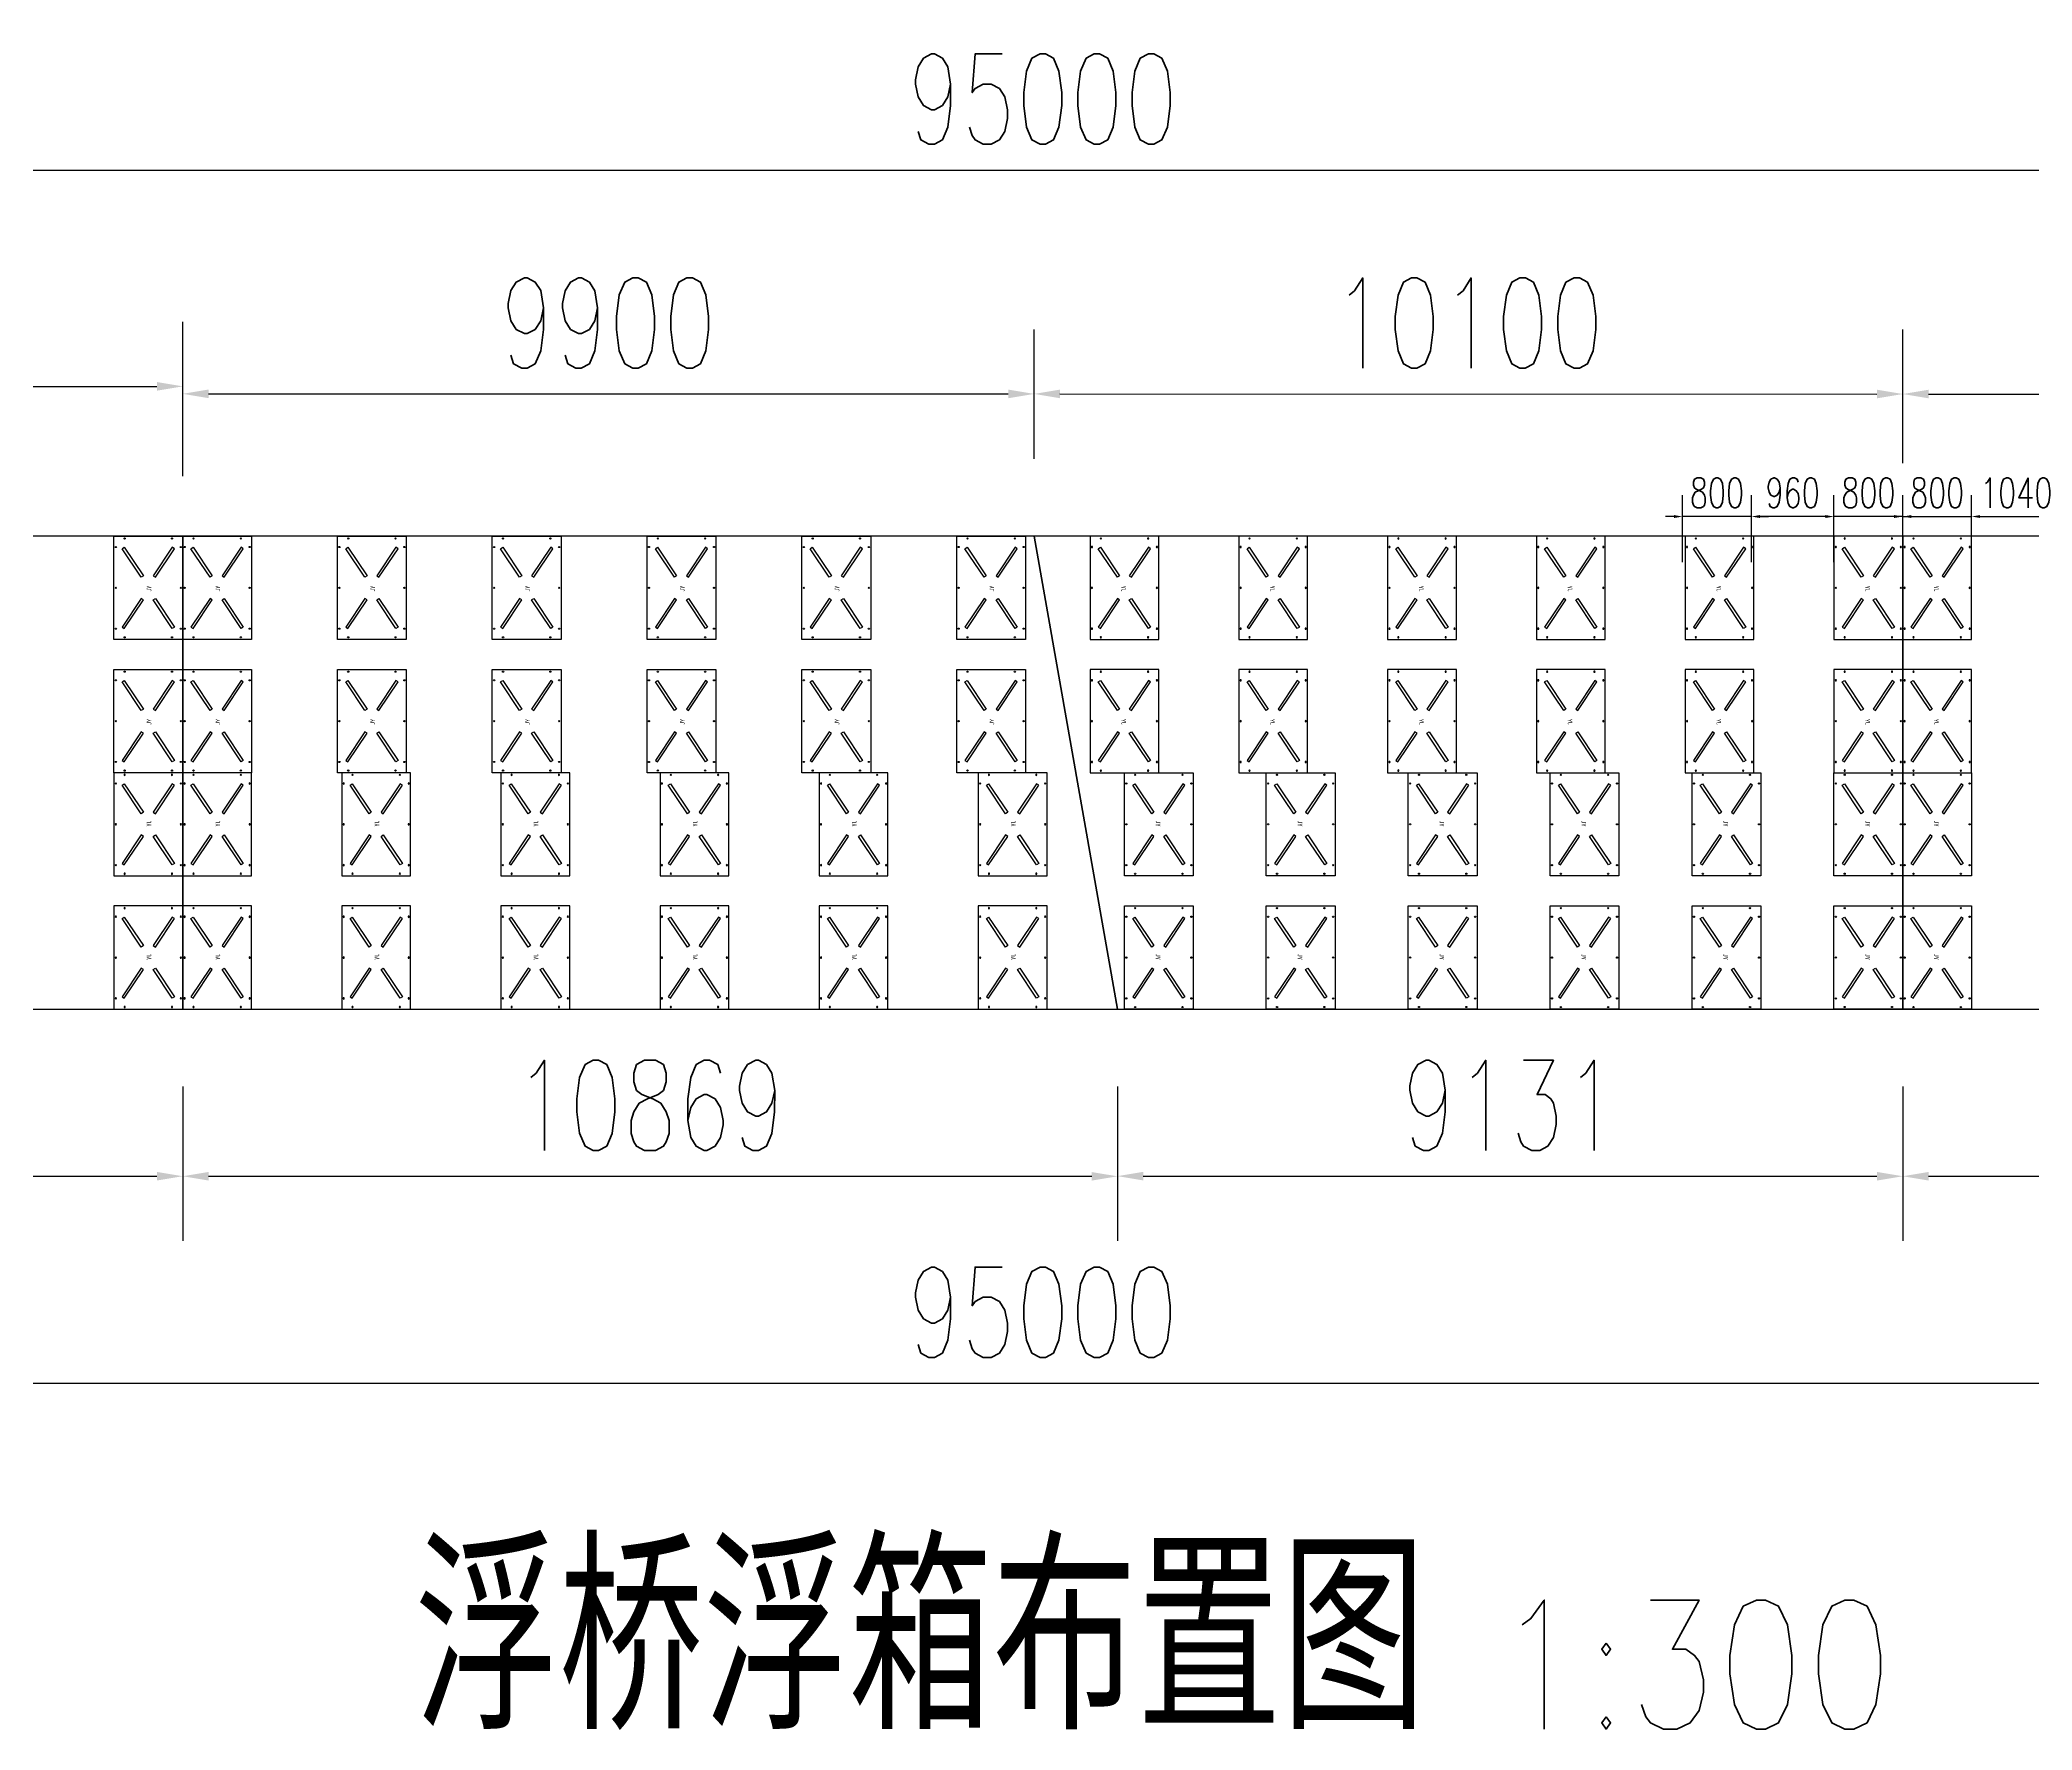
# Model space of a CAD drawing. Header units: millimetres. Extents: x -1471591 to 944464, y -468930 to 547002.
# Drawn here: x -944853 to -921687, y 48137 to 67797 of the extents above; entities that cross this region are included whole.
import ezdxf

# ---------------------------------------------------------------- set-up
doc = ezdxf.new("R2010")
doc.units = ezdxf.units.MM
doc.header["$LTSCALE"] = 10
doc.header["$PDMODE"] = 35
for name, color, linetype in [('PUB_TEXT', 7, 'Continuous'), ('W-FLOAT_BOWL浮筒', 253, 'Continuous'), ('W-STEEL_FRAME钢架', 3, 'Continuous')]:
    doc.layers.add(name, color=color, linetype=linetype)
doc.styles.get("Standard").update_dxf_attribs({"font": 'simplex.shx', "width": 0.8, "bigfont": 'hztxt.shx'})
doc.styles.add('STANDARD_T3', font='simplex.shx', dxfattribs={"width": 0.7, "bigfont": 'hztxt.shx'})
doc.styles.add('黑体', font='simhei.ttf', dxfattribs={"width": 0.8})
doc.dimstyles.new('W&&100', dxfattribs={"dimtxt": 350, "dimasz": 100, "dimexe": 250, "dimexo": 300, "dimgap": 100, "dimtad": 1, "dimdec": 0, "dimzin": 0, "dimdsep": 46, "dimtxsty": 'STANDARD_T3', "dimcen": 0.09, "dimclrd": 1, "dimclre": 1, "dimclrt": 7, "dimazin": 2, "dimtfac": 1, "dimtdec": 0, "dimtix": 1, "dimtmove": 2, "dimatfit": 3, "dimfxl": 0, "dimtolj": 1, "dimtzin": 0, "dimarcsym": 0})
doc.dimstyles.new('W&&300', dxfattribs={"dimtxt": 1050, "dimasz": 300, "dimexe": 750, "dimexo": 900, "dimgap": 300, "dimtad": 1, "dimdec": 0, "dimzin": 0, "dimdsep": 46, "dimtxsty": 'STANDARD_T3', "dimcen": 0.09, "dimclrd": 1, "dimclre": 1, "dimclrt": 7, "dimazin": 2, "dimtfac": 1, "dimtdec": 0, "dimtix": 1, "dimtmove": 2, "dimatfit": 3, "dimfxl": 0, "dimtolj": 1, "dimtzin": 0, "dimarcsym": 0})

# ---------------------------------------------------------------- blocks, each defined once
blk = doc.blocks.new('*D1755')
at = {"layer": 'Defpoints', "color": 0, "transparency": 16777216}
for p in [(-885692, 66283), (-980692, 62023), (-885692, 62023)]:
    blk.add_point(p, dxfattribs=at)
at = {"layer": 'W-STEEL_FRAME钢架', "color": 1, "lineweight": -2, "transparency": 16777216}
for p, q in [((-980692, 62923), (-980692, 67033)), ((-885692, 62923), (-885692, 67033)), ((-980392, 66283), (-885992, 66283))]:
    blk.add_line(p, q, dxfattribs=at)
at = {"layer": 'W-STEEL_FRAME钢架', "color": 1, "transparency": 16777216}
for points in [[(-980392, 66333), (-980392, 66233), (-980692, 66283)], [(-885992, 66333), (-885992, 66233), (-885692, 66283)]]:
    blk.add_solid(points, dxfattribs=at)
at = {"layer": 'W-STEEL_FRAME钢架', "color": 7, "transparency": 16777216, "insert": (-933192, 67108), "char_height": 1050, "attachment_point": 5, "style": 'STANDARD_T3'}
blk.add_mtext('\\A1;95000', dxfattribs=at)
blk = doc.blocks.new('*D57')
at = {"layer": 'Defpoints', "color": 0, "transparency": 16777216}
for p in [(-923992, 62253), (-923992, 61423), (-923192, 61423)]:
    blk.add_point(p, dxfattribs=at)
at = {"layer": 'W-STEEL_FRAME钢架', "color": 1, "lineweight": -2, "transparency": 16777216}
for p, q in [((-923992, 61723), (-923992, 62503)), ((-923192, 61723), (-923192, 62503)), ((-924092, 62253), (-924192, 62253)), ((-923192, 62253), (-923992, 62253)), ((-923092, 62253), (-922992, 62253))]:
    blk.add_line(p, q, dxfattribs=at)
at = {"layer": 'W-STEEL_FRAME钢架', "color": 1, "transparency": 16777216}
for points in [[(-924092, 62270), (-924092, 62236), (-923992, 62253)], [(-923092, 62270), (-923092, 62236), (-923192, 62253)]]:
    blk.add_solid(points, dxfattribs=at)
at = {"layer": 'W-STEEL_FRAME钢架', "color": 7, "transparency": 16777216, "insert": (-923592, 62528), "char_height": 350, "attachment_point": 5, "style": 'STANDARD_T3'}
blk.add_mtext('\\A1;800', dxfattribs=at)
blk = doc.blocks.new('*D58')
at = {"layer": 'Defpoints', "color": 0, "transparency": 16777216}
for p in [(-924952, 62253), (-924952, 61423), (-923992, 61423)]:
    blk.add_point(p, dxfattribs=at)
at = {"layer": 'W-STEEL_FRAME钢架', "color": 1, "lineweight": -2, "transparency": 16777216}
for p, q in [((-924952, 61723), (-924952, 62503)), ((-923992, 61723), (-923992, 62503)), ((-924092, 62253), (-924852, 62253))]:
    blk.add_line(p, q, dxfattribs=at)
at = {"layer": 'W-STEEL_FRAME钢架', "color": 1, "transparency": 16777216}
for points in [[(-924852, 62270), (-924852, 62236), (-924952, 62253)], [(-924092, 62270), (-924092, 62236), (-923992, 62253)]]:
    blk.add_solid(points, dxfattribs=at)
at = {"layer": 'W-STEEL_FRAME钢架', "color": 7, "transparency": 16777216, "insert": (-924472, 62528), "char_height": 350, "attachment_point": 5, "style": 'STANDARD_T3'}
blk.add_mtext('\\A1;960', dxfattribs=at)
blk = doc.blocks.new('*D59')
at = {"layer": 'Defpoints', "color": 0, "transparency": 16777216}
for p in [(-925752, 62253), (-925752, 61423), (-924952, 61423)]:
    blk.add_point(p, dxfattribs=at)
at = {"layer": 'W-STEEL_FRAME钢架', "color": 1, "lineweight": -2, "transparency": 16777216}
for p, q in [((-925752, 61723), (-925752, 62503)), ((-924952, 61723), (-924952, 62503)), ((-925852, 62253), (-925952, 62253)), ((-924952, 62253), (-925752, 62253)), ((-924852, 62253), (-924752, 62253))]:
    blk.add_line(p, q, dxfattribs=at)
at = {"layer": 'W-STEEL_FRAME钢架', "color": 1, "transparency": 16777216}
for points in [[(-925852, 62270), (-925852, 62236), (-925752, 62253)], [(-924852, 62270), (-924852, 62236), (-924952, 62253)]]:
    blk.add_solid(points, dxfattribs=at)
at = {"layer": 'W-STEEL_FRAME钢架', "color": 7, "transparency": 16777216, "insert": (-925352, 62528), "char_height": 350, "attachment_point": 5, "style": 'STANDARD_T3'}
blk.add_mtext('\\A1;800', dxfattribs=at)
blk = doc.blocks.new('*D60')
at = {"layer": 'Defpoints', "color": 0, "transparency": 16777216}
for p in [(-922392, 62253), (-923192, 61423), (-922392, 61423)]:
    blk.add_point(p, dxfattribs=at)
at = {"layer": 'W-STEEL_FRAME钢架', "color": 1, "lineweight": -2, "transparency": 16777216}
for p, q in [((-923192, 61723), (-923192, 62503)), ((-922392, 61723), (-922392, 62503)), ((-923292, 62253), (-923392, 62253)), ((-923192, 62253), (-922392, 62253)), ((-922292, 62253), (-922192, 62253))]:
    blk.add_line(p, q, dxfattribs=at)
at = {"layer": 'W-STEEL_FRAME钢架', "color": 1, "transparency": 16777216}
for points in [[(-923292, 62270), (-923292, 62236), (-923192, 62253)], [(-922292, 62270), (-922292, 62236), (-922392, 62253)]]:
    blk.add_solid(points, dxfattribs=at)
at = {"layer": 'W-STEEL_FRAME钢架', "color": 7, "transparency": 16777216, "insert": (-922792, 62528), "char_height": 350, "attachment_point": 5, "style": 'STANDARD_T3'}
blk.add_mtext('\\A1;800', dxfattribs=at)
blk = doc.blocks.new('*D61')
at = {"layer": 'Defpoints', "color": 0, "transparency": 16777216}
for p in [(-921352, 62253), (-922392, 61423), (-921352, 61423)]:
    blk.add_point(p, dxfattribs=at)
at = {"layer": 'W-STEEL_FRAME钢架', "color": 1, "lineweight": -2, "transparency": 16777216}
for p, q in [((-922392, 61723), (-922392, 62503)), ((-921352, 61723), (-921352, 62503)), ((-922292, 62253), (-921452, 62253))]:
    blk.add_line(p, q, dxfattribs=at)
at = {"layer": 'W-STEEL_FRAME钢架', "color": 1, "transparency": 16777216}
for points in [[(-922292, 62270), (-922292, 62236), (-922392, 62253)], [(-921452, 62270), (-921452, 62236), (-921352, 62253)]]:
    blk.add_solid(points, dxfattribs=at)
at = {"layer": 'W-STEEL_FRAME钢架', "color": 7, "transparency": 16777216, "insert": (-921872, 62528), "char_height": 350, "attachment_point": 5, "style": 'STANDARD_T3'}
blk.add_mtext('\\A1;1040', dxfattribs=at)
blk = doc.blocks.new('*D69')
at = {"color": 1, "lineweight": -2, "transparency": 16777216}
for p, q in [((-953192, 55623), (-953192, 53830)), ((-943192, 55623), (-943192, 53830)), ((-952892, 54580), (-943492, 54580))]:
    blk.add_line(p, q, dxfattribs=at)
at = {"color": 1, "transparency": 16777216}
for points in [[(-952892, 54630), (-952892, 54530), (-953192, 54580)], [(-943492, 54630), (-943492, 54530), (-943192, 54580)]]:
    blk.add_solid(points, dxfattribs=at)
at = {"layer": 'Defpoints', "color": 0, "transparency": 16777216}
for p in [(-953192, 56523), (-943192, 56523), (-943192, 54580)]:
    blk.add_point(p, dxfattribs=at)
at = {"color": 7, "transparency": 16777216, "insert": (-948192, 55405), "char_height": 1050, "attachment_point": 5, "style": 'STANDARD_T3'}
blk.add_mtext('\\A1;10000', dxfattribs=at)
blk = doc.blocks.new('*D70')
at = {"color": 1, "lineweight": -2, "transparency": 16777216}
for p, q in [((-923192, 55623), (-923192, 53830)), ((-913192, 55623), (-913192, 53830)), ((-922892, 54580), (-913492, 54580))]:
    blk.add_line(p, q, dxfattribs=at)
at = {"color": 1, "transparency": 16777216}
for points in [[(-922892, 54630), (-922892, 54530), (-923192, 54580)], [(-913492, 54630), (-913492, 54530), (-913192, 54580)]]:
    blk.add_solid(points, dxfattribs=at)
at = {"layer": 'Defpoints', "color": 0, "transparency": 16777216}
for p in [(-923192, 56523), (-913192, 56523), (-913192, 54580)]:
    blk.add_point(p, dxfattribs=at)
at = {"color": 7, "transparency": 16777216, "insert": (-918192, 55405), "char_height": 1050, "attachment_point": 5, "style": 'STANDARD_T3'}
blk.add_mtext('\\A1;10000', dxfattribs=at)
blk = doc.blocks.new('*D72')
at = {"color": 1, "lineweight": -2, "transparency": 16777216}
for p, q in [((-980692, 55623), (-980692, 51423)), ((-885692, 55623), (-885692, 51423)), ((-980392, 52173), (-885992, 52173))]:
    blk.add_line(p, q, dxfattribs=at)
at = {"color": 1, "transparency": 16777216}
for points in [[(-980392, 52223), (-980392, 52123), (-980692, 52173)], [(-885992, 52223), (-885992, 52123), (-885692, 52173)]]:
    blk.add_solid(points, dxfattribs=at)
at = {"layer": 'Defpoints', "color": 0, "transparency": 16777216}
for p in [(-980692, 56523), (-885692, 56523), (-885692, 52173)]:
    blk.add_point(p, dxfattribs=at)
at = {"color": 7, "transparency": 16777216, "insert": (-933192, 52998), "char_height": 1050, "attachment_point": 5, "style": 'STANDARD_T3'}
blk.add_mtext('\\A1;95000', dxfattribs=at)
blk = doc.blocks.new('$matou$00000186')
for points in [[(-600, 400), (600, 400), (600, -400), (-600, -400)], [(-456, 304), (-472, 279), (-140, 57), (-123, 82)], [(456, 304), (472, 279), (140, 57), (123, 82)], [(-456, -304), (-472, -279), (-140, -57), (-123, -82)], [(456, -304), (472, -279), (140, -57), (123, -82)]]:
    blk.add_lwpolyline(points, close=True)
at = {"color": 1}
for centre in [(-575, 275), (-475, 378), (0, 378), (475, 378), (575, 275), (-575, -275), (-475, -378), (0, -378), (475, -378), (575, -275)]:
    blk.add_circle(centre, 7, dxfattribs=at)
at = {"layer": 'PUB_TEXT', "style": '黑体', "width": 0.8}
blk.add_text('JY', height=52.6, dxfattribs=at).set_placement((-44, -35))
blk = doc.blocks.new('*U542')
at = {"layer": 'W-FLOAT_BOWL浮筒', "rotation": 90}
blk.add_blockref('$matou$00000186', (0, 0), dxfattribs=at)
blk = doc.blocks.new('*U543')
at = {"color": 0, "linetype": 'ByBlock', "lineweight": -2}
for p in [(0, 1550), (1840, 1550), (3680, 1550), (5520, 1550), (7360, 1550), (9200, 1550), (0, 0), (1840, 0), (3680, 0), (5520, 0), (7360, 0), (9200, 0)]:
    blk.add_blockref('*U542', p, dxfattribs=at)
blk = doc.blocks.new('*U544')
at = {"layer": 'W-FLOAT_BOWL浮筒', "rotation": 90}
blk.add_blockref('$matou$00000186', (0, 0), dxfattribs=at)
blk = doc.blocks.new('*U545')
at = {"color": 0, "linetype": 'ByBlock', "lineweight": -2}
for p in [(0, 1550), (1840, 1550), (3680, 1550), (5520, 1550), (7360, 1550), (9200, 1550), (0, 0), (1840, 0), (3680, 0), (5520, 0), (7360, 0), (9200, 0)]:
    blk.add_blockref('*U544', p, dxfattribs=at)
blk = doc.blocks.new('*U546')
at = {"layer": 'W-FLOAT_BOWL浮筒', "rotation": 90}
blk.add_blockref('$matou$00000186', (0, 0), dxfattribs=at)
blk = doc.blocks.new('*U547')
at = {"color": 0, "linetype": 'ByBlock', "lineweight": -2}
for p in [(0, 1550), (1800, 1550), (3600, 1550), (5400, 1550), (7200, 1550), (9000, 1550), (0, 0), (1800, 0), (3600, 0), (5400, 0), (7200, 0), (9000, 0)]:
    blk.add_blockref('*U546', p, dxfattribs=at)
blk = doc.blocks.new('*U548')
at = {"layer": 'W-FLOAT_BOWL浮筒', "rotation": 90}
blk.add_blockref('$matou$00000186', (0, 0), dxfattribs=at)
blk = doc.blocks.new('*U549')
at = {"color": 0, "linetype": 'ByBlock', "lineweight": -2}
for p in [(0, 1550), (1850, 1550), (3700, 1550), (5550, 1550), (7400, 1550), (9250, 1550), (0, 0), (1850, 0), (3700, 0), (5550, 0), (7400, 0), (9250, 0)]:
    blk.add_blockref('*U548', p, dxfattribs=at)
blk = doc.blocks.new('*U550')
at = {"layer": 'W-FLOAT_BOWL浮筒', "rotation": 90}
blk.add_blockref('$matou$00000186', (0, 0), dxfattribs=at)
blk = doc.blocks.new('*U551')
at = {"color": 0, "linetype": 'ByBlock', "lineweight": -2}
for p in [(0, 1550), (1730, 1550), (3460, 1550), (5190, 1550), (6920, 1550), (8650, 1550), (0, 0), (1730, 0), (3460, 0), (5190, 0), (6920, 0), (8650, 0)]:
    blk.add_blockref('*U550', p, dxfattribs=at)
blk = doc.blocks.new('*U552')
at = {"layer": 'W-FLOAT_BOWL浮筒', "rotation": 90}
blk.add_blockref('$matou$00000186', (0, 0), dxfattribs=at)
blk = doc.blocks.new('*U553')
at = {"color": 0, "linetype": 'ByBlock', "lineweight": -2}
for p in [(0, 1550), (1650, 1550), (3300, 1550), (4950, 1550), (6600, 1550), (8250, 1550), (0, 0), (1650, 0), (3300, 0), (4950, 0), (6600, 0), (8250, 0)]:
    blk.add_blockref('*U552', p, dxfattribs=at)
blk = doc.blocks.new('*U554')
at = {"layer": 'W-FLOAT_BOWL浮筒', "rotation": 90}
blk.add_blockref('$matou$00000186', (0, 0), dxfattribs=at)
blk = doc.blocks.new('*U555')
at = {"color": 0, "linetype": 'ByBlock', "lineweight": -2}
for p in [(0, 1550), (1840, 1550), (3680, 1550), (5520, 1550), (7360, 1550), (9200, 1550), (0, 0), (1840, 0), (3680, 0), (5520, 0), (7360, 0), (9200, 0)]:
    blk.add_blockref('*U554', p, dxfattribs=at)
blk = doc.blocks.new('*U556')
at = {"layer": 'W-FLOAT_BOWL浮筒', "rotation": 90}
blk.add_blockref('$matou$00000186', (0, 0), dxfattribs=at)
blk = doc.blocks.new('*U557')
at = {"color": 0, "linetype": 'ByBlock', "lineweight": -2}
for p in [(0, 1550), (1840, 1550), (3680, 1550), (5520, 1550), (7360, 1550), (9200, 1550), (0, 0), (1840, 0), (3680, 0), (5520, 0), (7360, 0), (9200, 0)]:
    blk.add_blockref('*U556', p, dxfattribs=at)
blk = doc.blocks.new('*D1751')
at = {"color": 1, "lineweight": -2, "transparency": 16777216}
for p, q in [((-943192, 62923), (-943192, 64430)), ((-933292, 62923), (-933292, 64429)), ((-942892, 63680), (-933592, 63679))]:
    blk.add_line(p, q, dxfattribs=at)
at = {"color": 1, "transparency": 16777216}
for points in [[(-942892, 63730), (-942892, 63630), (-943192, 63680)], [(-933592, 63729), (-933592, 63629), (-933292, 63679)]]:
    blk.add_solid(points, dxfattribs=at)
at = {"layer": 'Defpoints', "color": 0, "transparency": 16777216}
for p in [(-933292, 63679), (-943192, 62023), (-933292, 62023)]:
    blk.add_point(p, dxfattribs=at)
at = {"color": 7, "transparency": 16777216, "insert": (-938242, 64505), "char_height": 1050, "attachment_point": 5, "rotation": 359.9946, "style": 'STANDARD_T3'}
blk.add_mtext('\\A1;9900', dxfattribs=at)
blk = doc.blocks.new('*D1752')
at = {"color": 1, "lineweight": -2, "transparency": 16777216}
for p, q in [((-933292, 62923), (-933292, 64429)), ((-923192, 62921), (-923192, 64428)), ((-932992, 63679), (-923492, 63678))]:
    blk.add_line(p, q, dxfattribs=at)
at = {"color": 1, "transparency": 16777216}
for points in [[(-932992, 63729), (-932992, 63629), (-933292, 63679)], [(-923492, 63728), (-923492, 63628), (-923192, 63678)]]:
    blk.add_solid(points, dxfattribs=at)
at = {"layer": 'Defpoints', "color": 0, "transparency": 16777216}
for p in [(-923192, 63678), (-933292, 62023), (-923192, 62021)]:
    blk.add_point(p, dxfattribs=at)
at = {"color": 7, "transparency": 16777216, "insert": (-928242, 64504), "char_height": 1050, "attachment_point": 5, "rotation": 359.9946, "style": 'STANDARD_T3'}
blk.add_mtext('\\A1;10100', dxfattribs=at)
blk = doc.blocks.new('*D1753')
at = {"color": 1, "lineweight": -2, "transparency": 16777216}
for p, q in [((-943192, 55623), (-943192, 53830)), ((-932323, 55623), (-932323, 53829)), ((-942892, 54580), (-932623, 54579))]:
    blk.add_line(p, q, dxfattribs=at)
at = {"color": 1, "transparency": 16777216}
for points in [[(-942892, 54630), (-942892, 54530), (-943192, 54580)], [(-932623, 54629), (-932623, 54529), (-932323, 54579)]]:
    blk.add_solid(points, dxfattribs=at)
at = {"layer": 'Defpoints', "color": 0, "transparency": 16777216}
for p in [(-943192, 56523), (-932323, 56523), (-932323, 54579)]:
    blk.add_point(p, dxfattribs=at)
at = {"color": 7, "transparency": 16777216, "insert": (-937758, 55404), "char_height": 1050, "attachment_point": 5, "rotation": 359.9946, "style": 'STANDARD_T3'}
blk.add_mtext('\\A1;10869', dxfattribs=at)
blk = doc.blocks.new('*D1754')
at = {"color": 1, "lineweight": -2, "transparency": 16777216}
for p, q in [((-932323, 55623), (-932323, 53831)), ((-923192, 55623), (-923192, 53830)), ((-932023, 54581), (-923492, 54580))]:
    blk.add_line(p, q, dxfattribs=at)
at = {"color": 1, "transparency": 16777216}
for points in [[(-932023, 54631), (-932023, 54531), (-932323, 54581)], [(-923492, 54630), (-923492, 54530), (-923192, 54580)]]:
    blk.add_solid(points, dxfattribs=at)
at = {"layer": 'Defpoints', "color": 0, "transparency": 16777216}
for p in [(-932323, 56523), (-923192, 56523), (-923192, 54580)]:
    blk.add_point(p, dxfattribs=at)
at = {"color": 7, "transparency": 16777216, "insert": (-927758, 55405), "char_height": 1050, "attachment_point": 5, "rotation": 359.9946, "style": 'STANDARD_T3'}
blk.add_mtext('\\A1;9131', dxfattribs=at)
blk = doc.blocks.new('*D1894')
at = {"color": 1, "lineweight": -2, "transparency": 16777216}
for p, q in [((-953192, 62723), (-953192, 64517)), ((-943192, 62723), (-943192, 64517)), ((-952892, 63767), (-943492, 63767))]:
    blk.add_line(p, q, dxfattribs=at)
at = {"color": 1, "transparency": 16777216}
for points in [[(-952892, 63817), (-952892, 63717), (-953192, 63767)], [(-943492, 63817), (-943492, 63717), (-943192, 63767)]]:
    blk.add_solid(points, dxfattribs=at)
at = {"layer": 'Defpoints', "color": 0, "transparency": 16777216}
for p in [(-943192, 63767), (-953192, 61823), (-943192, 61823)]:
    blk.add_point(p, dxfattribs=at)
at = {"color": 7, "transparency": 16777216, "insert": (-948192, 64592), "char_height": 1050, "attachment_point": 5, "style": 'STANDARD_T3'}
blk.add_mtext('\\A1;10000', dxfattribs=at)
blk = doc.blocks.new('*D1898')
at = {"color": 1, "lineweight": -2, "transparency": 16777216}
for p, q in [((-923192, 62873), (-923192, 64428)), ((-913192, 62873), (-913192, 64428)), ((-922892, 63678), (-913492, 63678))]:
    blk.add_line(p, q, dxfattribs=at)
at = {"color": 1, "transparency": 16777216}
for points in [[(-922892, 63728), (-922892, 63628), (-923192, 63678)], [(-913492, 63728), (-913492, 63628), (-913192, 63678)]]:
    blk.add_solid(points, dxfattribs=at)
at = {"layer": 'Defpoints', "color": 0, "transparency": 16777216}
for p in [(-913192, 63678), (-923192, 61973), (-913192, 61973)]:
    blk.add_point(p, dxfattribs=at)
at = {"color": 7, "transparency": 16777216, "insert": (-918192, 64503), "char_height": 1050, "attachment_point": 5, "style": 'STANDARD_T3'}
blk.add_mtext('\\A1;10000', dxfattribs=at)

msp = doc.modelspace()

# ---------------------------------------------------------------- linework, layer by layer
at = {"layer": 'W-STEEL_FRAME钢架'}
for points in [[(-953192.1, 56523.2), (-943192.1, 56523.2), (-943192.1, 62023.2), (-953192.1, 62023.2)], [(-943192.1, 56523.2), (-932323.1, 56523.2), (-933292.1, 62023.2), (-943192.1, 62023.2)], [(-923192.1, 62023.2), (-933292.1, 62023.2), (-932323.1, 56523.2), (-923192.1, 56523.2)], [(-913192.1, 62023.2), (-923192.1, 62023.2), (-923192.1, 56523.2), (-913192.1, 56523.2)]]:
    msp.add_lwpolyline(points, close=True, dxfattribs=at)

# ---------------------------------------------------------------- block references
for name, p in [('*U543', (-952792.1, 59873.2)), ('*U547', (-942792.1, 59873.2))]:
    msp.add_blockref(name, p)
at = {"xscale": -1}
for name, p in [('*U551', (-923592.1, 59873.2)), ('*U555', (-913592.1, 59873.2))]:
    msp.add_blockref(name, p, dxfattribs=at)
at = {"xscale": -1, "rotation": 180}
for name, p in [('*U545', (-952792.1, 58673.2)), ('*U549', (-942792.1, 58673.2))]:
    msp.add_blockref(name, p, dxfattribs=at)
at = {"rotation": 180}
for name, p in [('*U553', (-923592.1, 58673.2)), ('*U557', (-913592.1, 58673.2))]:
    msp.add_blockref(name, p, dxfattribs=at)

# ---------------------------------------------------------------- texts
at = {"layer": 'PUB_TEXT', "color": 7, "width": 0.8}
for s, height, p in [('浮桥浮箱布置图', 2100, (-940496.6, 48149.9)), ('1:300', 1500, (-927926.4, 48149.9))]:
    msp.add_text(s, height=height, dxfattribs=at).set_placement(p)

# ---------------------------------------------------------------- dimensions: what is measured, and where the dimension line sits
for base, p1, p2, picture, middle in [((-943192.1, 63766.7), (-953192.1, 61823.2), (-943192.1, 61823.2), '*D1894', (-948192.1, 64591.7)), ((-913192.1, 63678.1), (-923192.1, 61973.2), (-913192.1, 61973.2), '*D1898', (-918192.1, 64503.1)), ((-885692.1, 52173.4), (-980692.1, 56523.2), (-885692.1, 56523.2), '*D72', (-933192.1, 52998.4)), ((-943192.1, 54579.7), (-953192.1, 56523.2), (-943192.1, 56523.2), '*D69', (-948192.1, 55404.7)), ((-913192.1, 54579.7), (-923192.1, 56523.2), (-913192.1, 56523.2), '*D70', (-918192.1, 55404.7))]:
    dim = msp.add_linear_dim(base=base, p1=p1, p2=p2, dimstyle='W&&300')
    dim.commit()
    dim.dimension.update_dxf_attribs({"geometry": picture, "text_midpoint": middle})
for base, p1, p2, picture, middle in [((-933291.9, 63679.1), (-943192.1, 62023.2), (-933292.1, 62023.2), '*D1751', (-938241.8, 64504.5)), ((-923191.9, 63678.1), (-933292.1, 62023.2), (-923192.1, 62021.3), '*D1752', (-928241.8, 64503.6)), ((-932323.3, 54578.7), (-943192.1, 56523.2), (-932323.1, 56523.2), '*D1753', (-937757.7, 55404.2)), ((-923192.2, 54579.7), (-932323.1, 56523.2), (-923192.1, 56523.2), '*D1754', (-927757.7, 55405.1))]:
    dim = msp.add_linear_dim(base=base, p1=p1, p2=p2, angle=359.99461, dimstyle='W&&300')
    dim.commit()
    dim.dimension.update_dxf_attribs({"geometry": picture, "text_midpoint": middle})
at = {"layer": 'W-STEEL_FRAME钢架'}
for base, p1, p2, dimstyle, picture, middle in [((-885692.1, 66283.5), (-980692.1, 62023.2), (-885692.1, 62023.2), 'W&&300', '*D1755', (-933192.1, 67108.5)), ((-925752.1, 62252.9), (-924952.1, 61423.2), (-925752.1, 61423.2), 'W&&100', '*D59', (-925352.1, 62527.9)), ((-924952.1, 62252.9), (-923992.1, 61423.2), (-924952.1, 61423.2), 'W&&100', '*D58', (-924472.1, 62527.9)), ((-923992.1, 62252.9), (-923192.1, 61423.2), (-923992.1, 61423.2), 'W&&100', '*D57', (-923592.1, 62527.9)), ((-922392.1, 62252.9), (-923192.1, 61423.2), (-922392.1, 61423.2), 'W&&100', '*D60', (-922792.1, 62527.9)), ((-921352.1, 62252.9), (-922392.1, 61423.2), (-921352.1, 61423.2), 'W&&100', '*D61', (-921872.1, 62527.9))]:
    dim = msp.add_linear_dim(base=base, p1=p1, p2=p2, dimstyle=dimstyle, dxfattribs=at)
    dim.commit()
    dim.dimension.update_dxf_attribs({"geometry": picture, "text_midpoint": middle})

doc.saveas('drawing.dxf')
